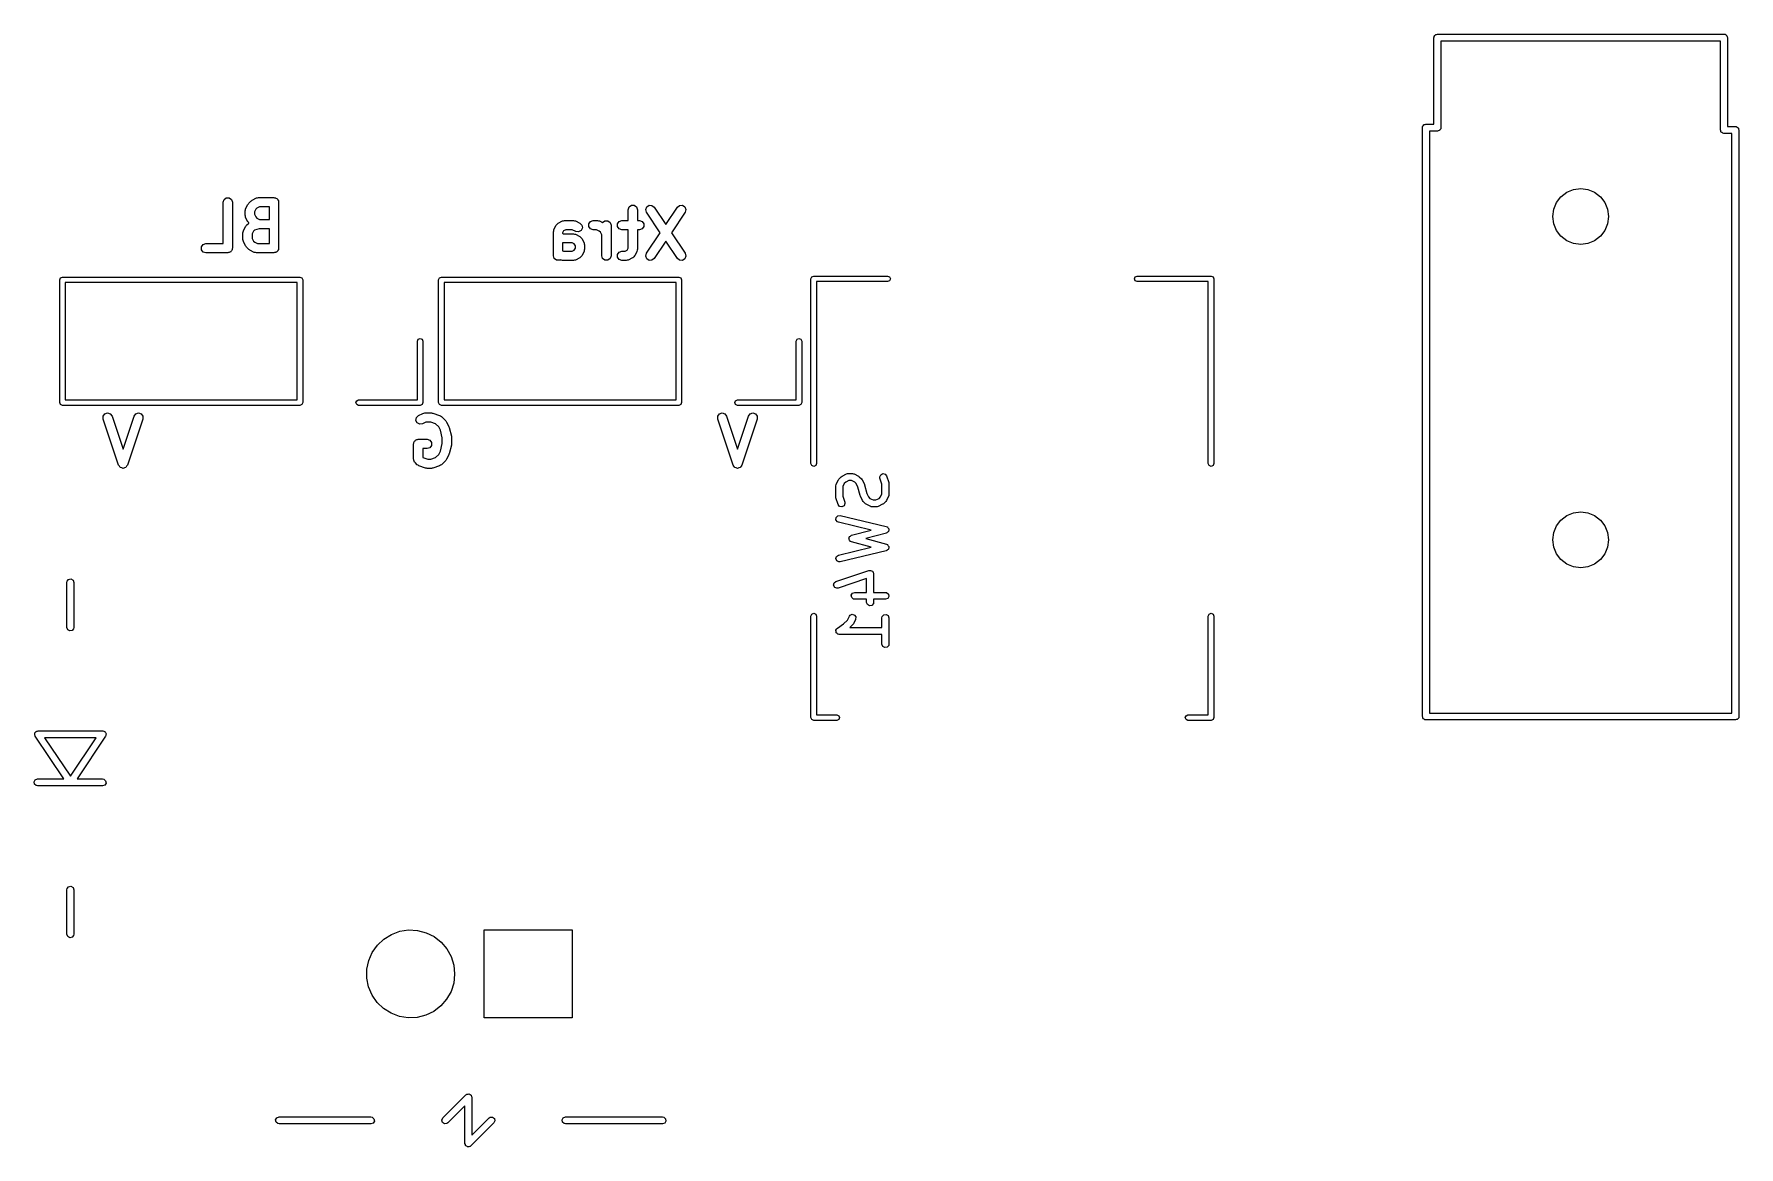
# Model space of a CAD drawing. Extents: x 0 to 132, y -20 to 105.
# Drawn here: x 94.57 to 131.47, y 78.76 to 102.85 of the extents above; entities that cross this region are included whole.
import ezdxf

# ---------------------------------------------------------------- set-up
doc = ezdxf.new("R2010")
doc.units = 0
doc.layers.add('BLACK', color=7, linetype='CONTINUOUS')

msp = doc.modelspace()

# ---------------------------------------------------------------- linework, layer by layer
at = {"layer": 'BLACK', "linetype": 'CONTINUOUS'}
for p, q in [((124.875, 102.775), (124.877, 102.785)), ((124.875, 100.9), (124.875, 102.775)), ((124.876, 102.788), (124.878, 102.791)), ((124.877, 102.785), (124.876, 102.788)), ((124.878, 102.791), (124.88, 102.801)), ((124.88, 102.801), (124.892, 102.816)), ((124.892, 102.816), (124.902, 102.832)), ((124.902, 102.832), (124.908, 102.835)), ((124.908, 102.835), (124.913, 102.84)), ((124.913, 102.84), (124.932, 102.843)), ((124.932, 102.843), (124.95, 102.85)), ((124.95, 102.85), (131.15, 102.85)), ((125.025, 102.7), (125.025, 100.825)), ((131.075, 102.7), (125.025, 102.7)), ((131.075, 100.775), (131.075, 102.7)), ((131.15, 102.85), (131.16, 102.848)), ((131.16, 102.848), (131.163, 102.849)), ((131.163, 102.849), (131.166, 102.847)), ((131.166, 102.847), (131.176, 102.845)), ((131.176, 102.845), (131.191, 102.833)), ((131.191, 102.833), (131.207, 102.823)), ((131.207, 102.823), (131.21, 102.817)), ((131.21, 102.817), (131.215, 102.812)), ((131.215, 102.812), (131.218, 102.793)), ((131.218, 102.793), (131.225, 102.775)), ((131.225, 102.775), (131.225, 100.85)), ((124.625, 100.825), (124.627, 100.835)), ((124.625, 88.075), (124.625, 100.825)), ((124.626, 100.838), (124.628, 100.841)), ((124.627, 100.835), (124.626, 100.838)), ((124.628, 100.841), (124.63, 100.851)), ((124.63, 100.851), (124.642, 100.866)), ((124.642, 100.866), (124.652, 100.882)), ((124.652, 100.882), (124.658, 100.885)), ((124.658, 100.885), (124.663, 100.89)), ((124.663, 100.89), (124.682, 100.893)), ((124.682, 100.893), (124.7, 100.9)), ((124.7, 100.9), (124.875, 100.9)), ((124.95, 100.75), (124.775, 100.75)), ((124.775, 100.75), (124.775, 88.15)), ((124.968, 100.757), (124.95, 100.75)), ((124.987, 100.76), (124.968, 100.757)), ((124.992, 100.765), (124.987, 100.76)), ((124.998, 100.768), (124.992, 100.765)), ((125.008, 100.784), (124.998, 100.768)), ((125.02, 100.799), (125.008, 100.784)), ((125.022, 100.809), (125.02, 100.799)), ((125.024, 100.812), (125.022, 100.809)), ((125.025, 100.825), (125.023, 100.815)), ((125.023, 100.815), (125.024, 100.812)), ((131.082, 100.757), (131.075, 100.775)), ((131.085, 100.737), (131.082, 100.757)), ((131.225, 100.85), (131.4, 100.85)), ((131.4, 100.85), (131.41, 100.848)), ((131.41, 100.848), (131.413, 100.849)), ((131.413, 100.849), (131.416, 100.847)), ((131.416, 100.847), (131.426, 100.845)), ((131.426, 100.845), (131.441, 100.833)), ((131.441, 100.833), (131.457, 100.823)), ((131.457, 100.823), (131.46, 100.817)), ((131.46, 100.817), (131.465, 100.812)), ((131.465, 100.812), (131.468, 100.793)), ((131.468, 100.793), (131.475, 100.775)), ((131.475, 100.775), (131.475, 88.075)), ((131.09, 100.733), (131.085, 100.737)), ((131.093, 100.727), (131.09, 100.733)), ((131.109, 100.717), (131.093, 100.727)), ((131.124, 100.705), (131.109, 100.717)), ((131.134, 100.703), (131.124, 100.705)), ((131.137, 100.701), (131.134, 100.703)), ((131.14, 100.702), (131.137, 100.701)), ((131.15, 100.7), (131.14, 100.702)), ((131.325, 100.7), (131.15, 100.7)), ((131.325, 88.15), (131.325, 100.7)), ((98.6667, 99.2126), (98.6858, 99.2714)), ((98.6858, 99.2714), (98.7358, 99.3077)), ((98.7358, 99.3077), (98.7976, 99.3077)), ((98.7976, 99.3077), (98.8476, 99.2714)), ((98.8476, 99.2714), (98.8667, 99.2126)), ((99.2934, 99.2544), (99.3886, 99.3021)), ((99.3886, 99.3021), (99.4114, 99.3055)), ((99.4114, 99.3055), (99.4333, 99.3126)), ((99.4333, 99.3126), (99.7667, 99.3126)), ((99.7667, 99.3126), (99.7817, 99.3077)), ((99.7817, 99.3077), (99.7976, 99.3077)), ((99.7976, 99.3077), (99.8104, 99.2984)), ((99.8104, 99.2984), (99.8254, 99.2935)), ((99.8254, 99.2935), (99.8348, 99.2807)), ((99.8348, 99.2807), (99.8476, 99.2714)), ((99.8476, 99.2714), (99.8525, 99.2563)), ((127.526, 99.2025), (127.622, 99.3278)), ((127.622, 99.3278), (127.747, 99.4239)), ((127.747, 99.4239), (127.893, 99.4844)), ((127.893, 99.4844), (128.05, 99.505)), ((128.05, 99.505), (128.207, 99.4844)), ((128.207, 99.4844), (128.352, 99.4239)), ((128.352, 99.4239), (128.478, 99.3278)), ((128.478, 99.3278), (128.574, 99.2025)), ((98.6667, 98.3126), (98.6667, 99.2126)), ((98.8667, 99.2126), (98.8667, 98.2126)), ((99.1429, 99.0221), (99.15, 99.0441)), ((99.1429, 98.9269), (99.1429, 99.0221)), ((99.15, 98.905), (99.1429, 98.9269)), ((99.15, 99.0441), (99.1534, 99.0669)), ((99.1534, 98.8822), (99.15, 98.905)), ((99.1534, 99.0669), (99.201, 99.1621)), ((99.201, 99.1621), (99.2124, 99.1736)), ((99.2124, 99.1736), (99.2198, 99.1881)), ((99.2198, 99.1881), (99.2674, 99.2357)), ((99.2674, 99.2357), (99.2818, 99.2431)), ((99.2818, 99.2431), (99.2934, 99.2544)), ((99.3727, 99.0581), (99.3429, 98.9985)), ((99.3429, 98.9985), (99.3429, 98.9505)), ((99.3429, 98.9505), (99.3727, 98.8909)), ((99.3973, 99.0828), (99.3727, 99.0581)), ((99.4569, 99.1126), (99.3973, 99.0828)), ((99.6667, 99.1126), (99.4569, 99.1126)), ((99.6667, 98.8364), (99.6667, 99.1126)), ((99.8525, 99.2563), (99.8618, 99.2435)), ((99.8618, 99.2435), (99.8618, 99.2277)), ((99.8618, 99.2277), (99.8667, 99.2126)), ((99.8667, 99.2126), (99.8667, 98.2126)), ((107.433, 99.0476), (107.452, 99.1064)), ((107.433, 98.8143), (107.433, 99.0476)), ((107.452, 99.1064), (107.502, 99.1427)), ((107.502, 99.1427), (107.564, 99.1427)), ((107.564, 99.1427), (107.614, 99.1064)), ((107.614, 99.1064), (107.633, 99.0476)), ((107.633, 99.0476), (107.633, 98.8143)), ((107.814, 99.0516), (107.836, 99.1096)), ((107.831, 98.9921), (107.814, 99.0516)), ((108.127, 98.5476), (107.831, 98.9921)), ((107.836, 99.1096), (107.887, 99.1439)), ((107.887, 99.1439), (107.949, 99.1414)), ((107.949, 99.1414), (107.997, 99.1031)), ((107.997, 99.1031), (108.248, 98.7279)), ((108.248, 98.7279), (108.498, 99.1031)), ((108.664, 98.9921), (108.368, 98.5476)), ((108.498, 99.1031), (108.546, 99.1414)), ((108.546, 99.1414), (108.608, 99.1439)), ((108.608, 99.1439), (108.659, 99.1096)), ((108.659, 99.1096), (108.681, 99.0517)), ((108.681, 99.0517), (108.664, 98.9921)), ((127.445, 98.9), (127.466, 99.0566)), ((127.466, 98.7434), (127.445, 98.9)), ((127.466, 99.0566), (127.526, 99.2025)), ((128.574, 99.2025), (128.634, 99.0566)), ((128.634, 99.0566), (128.655, 98.9)), ((128.655, 98.9), (128.634, 98.7434)), ((99.0952, 98.546), (99.1024, 98.5679)), ((99.0952, 98.4031), (99.0952, 98.546)), ((99.1024, 98.5679), (99.1058, 98.5907)), ((99.1058, 98.5907), (99.1534, 98.6859)), ((99.201, 98.7869), (99.1534, 98.8822)), ((99.1534, 98.6859), (99.1648, 98.6975)), ((99.1648, 98.6975), (99.1721, 98.7119)), ((99.1721, 98.7119), (99.2198, 98.7595)), ((99.2124, 98.7754), (99.201, 98.7869)), ((99.2198, 98.761), (99.2124, 98.7754)), ((99.2207, 98.76), (99.2198, 98.761)), ((99.2198, 98.7595), (99.2207, 98.76)), ((99.325, 98.582), (99.2952, 98.5223)), ((99.3445, 98.6014), (99.325, 98.582)), ((99.4496, 98.6364), (99.3445, 98.6014)), ((99.3727, 98.8909), (99.3973, 98.8662)), ((99.3973, 98.8662), (99.4569, 98.8364)), ((99.6667, 98.6364), (99.4496, 98.6364)), ((99.4569, 98.8364), (99.6667, 98.8364)), ((99.6667, 98.3126), (99.6667, 98.6364)), ((105.814, 98.5714), (105.821, 98.5934)), ((105.814, 98.0476), (105.814, 98.5714)), ((105.821, 98.5934), (105.825, 98.6161)), ((105.825, 98.6161), (105.872, 98.7114)), ((105.872, 98.7114), (105.873, 98.712)), ((105.873, 98.7127), (105.895, 98.7339)), ((105.873, 98.712), (105.873, 98.7127)), ((105.895, 98.7339), (105.916, 98.7554)), ((105.916, 98.7554), (105.917, 98.7556)), ((105.917, 98.7561), (106.012, 98.8037)), ((105.917, 98.7556), (105.917, 98.7561)), ((106.012, 98.8037), (106.035, 98.8072)), ((106.036, 98.5921), (106.014, 98.5478)), ((106.014, 98.5478), (106.014, 98.538)), ((106.014, 98.538), (106.033, 98.5286)), ((106.033, 98.5286), (106.248, 98.5286)), ((106.035, 98.8072), (106.057, 98.8143)), ((106.081, 98.6143), (106.036, 98.5921)), ((106.057, 98.8143), (106.248, 98.8143)), ((106.224, 98.6143), (106.081, 98.6143)), ((106.298, 98.5772), (106.224, 98.6143)), ((106.248, 98.8143), (106.27, 98.8072)), ((106.248, 98.5286), (106.27, 98.5214)), ((106.27, 98.8072), (106.292, 98.8037)), ((106.292, 98.8037), (106.388, 98.7561)), ((106.359, 98.568), (106.298, 98.5772)), ((106.414, 98.5965), (106.359, 98.568)), ((106.388, 98.7561), (106.432, 98.7127)), ((106.442, 98.6518), (106.414, 98.5965)), ((106.432, 98.7127), (106.442, 98.6518)), ((106.581, 98.7452), (106.617, 98.7952)), ((106.581, 98.6834), (106.581, 98.7452)), ((106.617, 98.6334), (106.581, 98.6834)), ((106.617, 98.7952), (106.676, 98.8143)), ((106.676, 98.6143), (106.617, 98.6334)), ((106.676, 98.8143), (106.771, 98.8143)), ((106.748, 98.6143), (106.676, 98.6143)), ((106.807, 98.5845), (106.748, 98.6143)), ((106.771, 98.8143), (106.793, 98.8072)), ((106.793, 98.8072), (106.816, 98.8037)), ((106.832, 98.5598), (106.807, 98.5845)), ((106.816, 98.8037), (106.881, 98.7715)), ((106.862, 98.5002), (106.832, 98.5598)), ((106.881, 98.7731), (106.931, 98.8094)), ((106.881, 98.7715), (106.881, 98.7731)), ((106.931, 98.8094), (106.993, 98.8094)), ((106.993, 98.8094), (107.043, 98.7731)), ((107.043, 98.7731), (107.062, 98.7143)), ((107.062, 98.7143), (107.062, 98.0476)), ((107.2, 98.7452), (107.236, 98.7952)), ((107.2, 98.6834), (107.2, 98.7452)), ((107.236, 98.6334), (107.2, 98.6834)), ((107.236, 98.7952), (107.295, 98.8143)), ((107.295, 98.6143), (107.236, 98.6334)), ((107.295, 98.8143), (107.433, 98.8143)), ((107.433, 98.6143), (107.295, 98.6143)), ((107.433, 98.2141), (107.433, 98.6143)), ((107.633, 98.8143), (107.676, 98.8143)), ((107.676, 98.6143), (107.633, 98.6143)), ((107.633, 98.6143), (107.633, 98.1905)), ((107.676, 98.8143), (107.735, 98.7952)), ((107.735, 98.6334), (107.676, 98.6143)), ((107.735, 98.7952), (107.771, 98.7452)), ((107.771, 98.6834), (107.735, 98.6334)), ((107.771, 98.7452), (107.771, 98.6834)), ((107.831, 98.1031), (108.127, 98.5476)), ((108.368, 98.5476), (108.664, 98.1031)), ((127.526, 98.5975), (127.466, 98.7434)), ((127.622, 98.4722), (127.526, 98.5975)), ((128.574, 98.5975), (128.478, 98.4722)), ((128.634, 98.7434), (128.574, 98.5975)), ((98.1954, 98.2435), (98.2317, 98.2935)), ((98.1954, 98.1817), (98.1954, 98.2435)), ((98.2317, 98.1317), (98.1954, 98.1817)), ((98.2317, 98.2935), (98.2905, 98.3126)), ((98.2905, 98.3126), (98.6667, 98.3126)), ((98.8525, 98.1689), (98.8476, 98.1538)), ((98.8618, 98.1817), (98.8525, 98.1689)), ((98.8667, 98.2126), (98.8618, 98.1976)), ((98.8618, 98.1976), (98.8618, 98.1817)), ((99.1024, 98.3812), (99.0952, 98.4031)), ((99.1058, 98.3584), (99.1024, 98.3812)), ((99.1534, 98.2631), (99.1058, 98.3584)), ((99.1648, 98.2516), (99.1534, 98.2631)), ((99.1721, 98.2371), (99.1648, 98.2516)), ((99.2198, 98.1895), (99.1721, 98.2371)), ((99.2342, 98.1822), (99.2198, 98.1895)), ((99.2458, 98.1708), (99.2342, 98.1822)), ((99.341, 98.1232), (99.2458, 98.1708)), ((99.2952, 98.5223), (99.2952, 98.4267)), ((99.2952, 98.4267), (99.325, 98.3671)), ((99.325, 98.3671), (99.3497, 98.3424)), ((99.3497, 98.3424), (99.4093, 98.3126)), ((99.4093, 98.3126), (99.6667, 98.3126)), ((99.8525, 98.1689), (99.8476, 98.1538)), ((99.8618, 98.1817), (99.8525, 98.1689)), ((99.8667, 98.2126), (99.8618, 98.1976)), ((99.8618, 98.1976), (99.8618, 98.1817)), ((106.014, 98.3286), (106.014, 98.157)), ((106.224, 98.3286), (106.014, 98.3286)), ((106.014, 98.157), (106.033, 98.1476)), ((106.268, 98.3064), (106.224, 98.3286)), ((106.224, 98.1476), (106.268, 98.1698)), ((106.29, 98.2621), (106.268, 98.3064)), ((106.268, 98.1698), (106.29, 98.2141)), ((106.27, 98.5214), (106.292, 98.518)), ((106.29, 98.2141), (106.29, 98.2621)), ((106.292, 98.518), (106.388, 98.4704)), ((106.388, 98.4704), (106.388, 98.4698)), ((106.388, 98.4698), (106.389, 98.4697)), ((106.389, 98.4697), (106.41, 98.4482)), ((106.41, 98.4482), (106.432, 98.427)), ((106.432, 98.427), (106.432, 98.4262)), ((106.432, 98.4262), (106.432, 98.4257)), ((106.432, 98.4257), (106.48, 98.3304)), ((106.48, 98.3304), (106.483, 98.3076)), ((106.483, 98.1685), (106.48, 98.1458)), ((106.483, 98.3076), (106.49, 98.2857)), ((106.49, 98.1905), (106.483, 98.1685)), ((106.49, 98.2857), (106.49, 98.1905)), ((106.862, 98.0476), (106.862, 98.5002)), ((107.367, 98.1476), (107.411, 98.1698)), ((107.411, 98.1698), (107.433, 98.2141)), ((107.626, 98.1685), (107.623, 98.1458)), ((107.633, 98.1905), (107.626, 98.1685)), ((108.248, 98.3673), (107.997, 97.9921)), ((108.498, 97.9921), (108.248, 98.3673)), ((127.747, 98.3761), (127.622, 98.4722)), ((127.893, 98.3156), (127.747, 98.3761)), ((128.05, 98.295), (127.893, 98.3156)), ((128.207, 98.3156), (128.05, 98.295)), ((128.352, 98.3761), (128.207, 98.3156)), ((128.478, 98.4722), (128.352, 98.3761)), ((98.2905, 98.1126), (98.2317, 98.1317)), ((98.7667, 98.1126), (98.2905, 98.1126)), ((98.7817, 98.1175), (98.7667, 98.1126)), ((98.7976, 98.1175), (98.7817, 98.1175)), ((98.8104, 98.1268), (98.7976, 98.1175)), ((98.8254, 98.1317), (98.8104, 98.1268)), ((98.8348, 98.1445), (98.8254, 98.1317)), ((98.8476, 98.1538), (98.8348, 98.1445)), ((99.3638, 98.1197), (99.341, 98.1232)), ((99.3857, 98.1126), (99.3638, 98.1197)), ((99.7667, 98.1126), (99.3857, 98.1126)), ((99.7817, 98.1175), (99.7667, 98.1126)), ((99.7976, 98.1175), (99.7817, 98.1175)), ((99.8104, 98.1268), (99.7976, 98.1175)), ((99.8254, 98.1317), (99.8104, 98.1268)), ((99.8348, 98.1445), (99.8254, 98.1317)), ((99.8476, 98.1538), (99.8348, 98.1445)), ((105.833, 97.9888), (105.814, 98.0476)), ((105.883, 97.9525), (105.833, 97.9888)), ((105.945, 97.9525), (105.883, 97.9525)), ((105.958, 97.9617), (105.945, 97.9525)), ((105.965, 97.9582), (105.958, 97.9617)), ((105.988, 97.9547), (105.965, 97.9582)), ((106.01, 97.9476), (105.988, 97.9547)), ((106.248, 97.9476), (106.01, 97.9476)), ((106.033, 98.1476), (106.224, 98.1476)), ((106.27, 97.9547), (106.248, 97.9476)), ((106.292, 97.9582), (106.27, 97.9547)), ((106.388, 98.0058), (106.292, 97.9582)), ((106.389, 98.0065), (106.388, 98.0064)), ((106.388, 98.0064), (106.388, 98.0058)), ((106.41, 98.028), (106.389, 98.0065)), ((106.432, 98.0492), (106.41, 98.028)), ((106.48, 98.1458), (106.432, 98.0505)), ((106.432, 98.0505), (106.432, 98.05)), ((106.432, 98.05), (106.432, 98.0492)), ((106.881, 97.9888), (106.862, 98.0476)), ((106.931, 97.9525), (106.881, 97.9888)), ((106.993, 97.9525), (106.931, 97.9525)), ((107.043, 97.9888), (106.993, 97.9525)), ((107.062, 98.0476), (107.043, 97.9888)), ((107.2, 98.0785), (107.236, 98.1285)), ((107.2, 98.0167), (107.2, 98.0785)), ((107.236, 97.9667), (107.2, 98.0167)), ((107.236, 98.1285), (107.295, 98.1476)), ((107.295, 97.9476), (107.236, 97.9667)), ((107.295, 98.1476), (107.367, 98.1476)), ((107.39, 97.9476), (107.295, 97.9476)), ((107.412, 97.9547), (107.39, 97.9476)), ((107.435, 97.9582), (107.412, 97.9547)), ((107.53, 98.0058), (107.435, 97.9582)), ((107.531, 98.0064), (107.53, 98.0058)), ((107.532, 98.0065), (107.531, 98.0064)), ((107.553, 98.028), (107.532, 98.0065)), ((107.574, 98.0492), (107.553, 98.028)), ((107.575, 98.05), (107.574, 98.0492)), ((107.623, 98.1458), (107.575, 98.0505)), ((107.575, 98.0505), (107.575, 98.05)), ((107.814, 98.0436), (107.831, 98.1031)), ((107.836, 97.9856), (107.814, 98.0436)), ((107.887, 97.9513), (107.836, 97.9856)), ((107.949, 97.9538), (107.887, 97.9513)), ((107.997, 97.9921), (107.949, 97.9538)), ((108.546, 97.9538), (108.498, 97.9921)), ((108.608, 97.9513), (108.546, 97.9538)), ((108.659, 97.9856), (108.608, 97.9513)), ((108.681, 98.0436), (108.659, 97.9856)), ((108.664, 98.1031), (108.681, 98.0436)), ((95.13, 97.53), (95.1476, 97.5724)), ((95.13, 94.87), (95.13, 97.53)), ((95.13, 97.53), (95.13, 97.53)), ((95.1476, 97.5724), (95.19, 97.59)), ((95.19, 97.59), (100.33, 97.59)), ((95.25, 97.47), (95.25, 94.93)), ((100.27, 97.47), (95.25, 97.47)), ((100.27, 94.93), (100.27, 97.47)), ((100.33, 97.59), (100.372, 97.5724)), ((100.372, 97.5724), (100.39, 97.53)), ((100.39, 97.53), (100.39, 94.87)), ((103.33, 97.53), (103.348, 97.5724)), ((103.33, 94.87), (103.33, 97.53)), ((103.33, 97.53), (103.33, 97.53)), ((103.348, 97.5724), (103.39, 97.59)), ((103.39, 97.59), (108.53, 97.59)), ((103.45, 97.47), (103.45, 94.93)), ((108.47, 97.47), (103.45, 97.47)), ((108.47, 94.93), (108.47, 97.47)), ((108.53, 97.59), (108.572, 97.5724)), ((108.572, 97.5724), (108.59, 97.53)), ((108.59, 97.53), (108.59, 94.87)), ((111.39, 97.55), (111.408, 97.5924)), ((111.39, 93.55), (111.39, 97.55)), ((111.408, 97.5924), (111.45, 97.61)), ((111.45, 97.61), (113.05, 97.61)), ((113.05, 97.49), (111.51, 97.49)), ((111.51, 97.49), (111.51, 93.55)), ((113.05, 97.61), (113.092, 97.5924)), ((113.092, 97.5076), (113.05, 97.49)), ((113.092, 97.5924), (113.11, 97.55)), ((113.11, 97.55), (113.092, 97.5076)), ((118.39, 97.55), (118.408, 97.5924)), ((118.408, 97.5076), (118.39, 97.55)), ((118.408, 97.5924), (118.45, 97.61)), ((118.45, 97.49), (118.408, 97.5076)), ((118.45, 97.61), (120.05, 97.61)), ((119.99, 97.49), (118.45, 97.49)), ((119.99, 93.55), (119.99, 97.49)), ((120.05, 97.61), (120.092, 97.5924)), ((120.092, 97.5924), (120.11, 97.55)), ((120.11, 97.55), (120.11, 93.55)), ((102.87, 96.2), (102.888, 96.2424)), ((102.87, 94.93), (102.87, 96.2)), ((102.888, 96.2424), (102.93, 96.26)), ((102.93, 96.26), (102.972, 96.2424)), ((102.972, 96.2424), (102.99, 96.2)), ((102.99, 96.2), (102.99, 94.87)), ((111.07, 96.2), (111.088, 96.2424)), ((111.07, 94.93), (111.07, 96.2)), ((111.088, 96.2424), (111.13, 96.26)), ((111.13, 96.26), (111.172, 96.2424)), ((111.172, 96.2424), (111.19, 96.2)), ((111.19, 96.2), (111.19, 94.87)), ((95.1476, 94.8276), (95.13, 94.87)), ((95.25, 94.93), (100.27, 94.93)), ((100.39, 94.87), (100.372, 94.8276)), ((101.54, 94.87), (101.558, 94.9124)), ((101.558, 94.8276), (101.54, 94.87)), ((101.558, 94.9124), (101.6, 94.93)), ((101.6, 94.93), (102.87, 94.93)), ((102.99, 94.87), (102.972, 94.8276)), ((103.348, 94.8276), (103.33, 94.87)), ((103.45, 94.93), (108.47, 94.93)), ((108.59, 94.87), (108.572, 94.8276)), ((109.74, 94.87), (109.758, 94.9124)), ((109.758, 94.8276), (109.74, 94.87)), ((109.758, 94.9124), (109.8, 94.93)), ((109.8, 94.93), (111.07, 94.93)), ((111.19, 94.87), (111.172, 94.8276)), ((95.19, 94.81), (95.1476, 94.8276)), ((100.33, 94.81), (95.19, 94.81)), ((96.0713, 94.5778), (96.1073, 94.6281)), ((96.0718, 94.516), (96.0713, 94.5778)), ((96.4051, 93.516), (96.0718, 94.516)), ((96.1073, 94.6281), (96.1659, 94.6476)), ((96.1659, 94.6476), (96.2248, 94.629)), ((96.2248, 94.629), (96.2615, 94.5792)), ((96.2615, 94.5792), (96.5, 93.8638)), ((96.5, 93.8638), (96.7385, 94.5792)), ((96.9282, 94.516), (96.5949, 93.516)), ((96.7385, 94.5792), (96.7752, 94.629)), ((96.7752, 94.629), (96.8341, 94.6476)), ((96.8341, 94.6476), (96.8927, 94.6281)), ((96.8927, 94.6281), (96.9287, 94.5778)), ((96.9287, 94.5778), (96.9282, 94.516)), ((100.372, 94.8276), (100.33, 94.81)), ((101.6, 94.81), (101.558, 94.8276)), ((102.93, 94.81), (101.6, 94.81)), ((102.839, 94.4851), (102.849, 94.5461)), ((102.867, 94.4298), (102.839, 94.4851)), ((102.849, 94.5461), (102.893, 94.5894)), ((102.893, 94.5894), (102.989, 94.6371)), ((102.972, 94.8276), (102.93, 94.81)), ((102.989, 94.6371), (103.011, 94.6405)), ((103.011, 94.6405), (103.033, 94.6476)), ((103.033, 94.6476), (103.176, 94.6476)), ((103.176, 94.6476), (103.192, 94.6426)), ((103.192, 94.6426), (103.208, 94.6425)), ((103.208, 94.6425), (103.351, 94.5949)), ((103.39, 94.81), (103.348, 94.8276)), ((103.351, 94.5949), (103.369, 94.5812)), ((103.369, 94.5812), (103.39, 94.5707)), ((108.53, 94.81), (103.39, 94.81)), ((103.39, 94.5707), (103.485, 94.4755)), ((103.485, 94.4755), (103.492, 94.461)), ((108.572, 94.8276), (108.53, 94.81)), ((109.371, 94.5778), (109.407, 94.6281)), ((109.372, 94.516), (109.371, 94.5778)), ((109.705, 93.516), (109.372, 94.516)), ((109.407, 94.6281), (109.466, 94.6476)), ((109.466, 94.6476), (109.525, 94.629)), ((109.525, 94.629), (109.562, 94.5792)), ((109.562, 94.5792), (109.8, 93.8638)), ((109.8, 94.81), (109.758, 94.8276)), ((111.13, 94.81), (109.8, 94.81)), ((109.8, 93.8638), (110.038, 94.5792)), ((110.228, 94.516), (109.895, 93.516)), ((110.038, 94.5792), (110.075, 94.629)), ((110.075, 94.629), (110.134, 94.6476)), ((110.134, 94.6476), (110.193, 94.6281)), ((110.193, 94.6281), (110.229, 94.5778)), ((110.229, 94.5778), (110.228, 94.516)), ((111.172, 94.8276), (111.13, 94.81)), ((102.922, 94.4014), (102.867, 94.4298)), ((102.983, 94.4106), (102.922, 94.4014)), ((103.057, 94.4476), (102.983, 94.4106)), ((103.16, 94.4476), (103.057, 94.4476)), ((103.265, 94.4126), (103.16, 94.4476)), ((103.332, 94.3455), (103.265, 94.4126)), ((103.368, 94.2746), (103.332, 94.3455)), ((103.41, 94.1067), (103.368, 94.2746)), ((103.41, 93.9885), (103.41, 94.1067)), ((103.492, 94.461), (103.504, 94.4495)), ((103.504, 94.4495), (103.551, 94.3542)), ((103.551, 94.3542), (103.553, 94.3432)), ((103.553, 94.3432), (103.559, 94.3338)), ((103.559, 94.3338), (103.607, 94.1433)), ((103.607, 94.1433), (103.606, 94.1309)), ((103.606, 94.1309), (103.61, 94.119)), ((103.61, 94.119), (103.61, 93.9762)), ((102.79, 93.9762), (102.795, 93.9912)), ((102.79, 93.6429), (102.79, 93.9762)), ((102.795, 94.0071), (102.805, 94.0199)), ((102.795, 93.9912), (102.795, 94.0071)), ((102.805, 94.0199), (102.81, 94.035)), ((102.81, 94.035), (102.822, 94.0443)), ((102.822, 94.0443), (102.832, 94.0571)), ((102.832, 94.0571), (102.847, 94.062)), ((102.847, 94.062), (102.86, 94.0713)), ((102.86, 94.0713), (102.875, 94.0713)), ((102.875, 94.0713), (102.89, 94.0762)), ((102.89, 94.0762), (103.081, 94.0762)), ((103.081, 93.8762), (102.99, 93.8762)), ((102.99, 93.8762), (102.99, 93.6843)), ((103.081, 94.0762), (103.14, 94.0571)), ((103.14, 93.8953), (103.081, 93.8762)), ((103.14, 94.0571), (103.176, 94.0071)), ((103.176, 93.9453), (103.14, 93.8953)), ((103.176, 94.0071), (103.176, 93.9453)), ((103.265, 93.6826), (103.332, 93.7497)), ((103.332, 93.7497), (103.368, 93.8206)), ((103.368, 93.8206), (103.41, 93.9885)), ((103.551, 93.741), (103.504, 93.6458)), ((103.553, 93.752), (103.551, 93.741)), ((103.559, 93.7615), (103.553, 93.752)), ((103.607, 93.9519), (103.559, 93.7615)), ((103.61, 93.9762), (103.606, 93.9644)), ((103.606, 93.9644), (103.607, 93.9519)), ((96.4231, 93.4917), (96.4051, 93.516)), ((96.4406, 93.4672), (96.4231, 93.4917)), ((96.4414, 93.4669), (96.4406, 93.4672)), ((96.4418, 93.4663), (96.4414, 93.4669)), ((96.4706, 93.4572), (96.4418, 93.4663)), ((96.4992, 93.4476), (96.4706, 93.4572)), ((96.5, 93.4479), (96.4992, 93.4476)), ((96.5008, 93.4476), (96.5, 93.4479)), ((96.5294, 93.4572), (96.5008, 93.4476)), ((96.5582, 93.4663), (96.5294, 93.4572)), ((96.5586, 93.4669), (96.5582, 93.4663)), ((96.5594, 93.4672), (96.5586, 93.4669)), ((96.577, 93.4918), (96.5594, 93.4672)), ((96.5949, 93.516), (96.577, 93.4918)), ((102.793, 93.6352), (102.79, 93.6429)), ((102.792, 93.6272), (102.793, 93.6352)), ((102.802, 93.6064), (102.792, 93.6272)), ((102.81, 93.5841), (102.802, 93.6064)), ((102.816, 93.5793), (102.81, 93.5841)), ((102.82, 93.5721), (102.816, 93.5793)), ((102.867, 93.5245), (102.82, 93.5721)), ((102.888, 93.5141), (102.867, 93.5245)), ((102.906, 93.5004), (102.888, 93.5141)), ((103.049, 93.4528), (102.906, 93.5004)), ((102.99, 93.6843), (102.992, 93.6826)), ((102.992, 93.6826), (103.097, 93.6476)), ((103.066, 93.4526), (103.049, 93.4528)), ((103.081, 93.4476), (103.066, 93.4526)), ((103.176, 93.4476), (103.081, 93.4476)), ((103.097, 93.6476), (103.16, 93.6476)), ((103.16, 93.6476), (103.265, 93.6826)), ((103.192, 93.4526), (103.176, 93.4476)), ((103.208, 93.4528), (103.192, 93.4526)), ((103.351, 93.5004), (103.208, 93.4528)), ((103.369, 93.5141), (103.351, 93.5004)), ((103.39, 93.5245), (103.369, 93.5141)), ((103.485, 93.6198), (103.39, 93.5245)), ((103.492, 93.6342), (103.485, 93.6198)), ((103.504, 93.6458), (103.492, 93.6342)), ((109.723, 93.4917), (109.705, 93.516)), ((109.741, 93.4672), (109.723, 93.4917)), ((109.741, 93.4669), (109.741, 93.4672)), ((109.742, 93.4663), (109.741, 93.4669)), ((109.771, 93.4572), (109.742, 93.4663)), ((109.799, 93.4476), (109.771, 93.4572)), ((109.8, 93.4479), (109.799, 93.4476)), ((109.801, 93.4476), (109.8, 93.4479)), ((109.829, 93.4572), (109.801, 93.4476)), ((109.858, 93.4663), (109.829, 93.4572)), ((109.859, 93.4669), (109.858, 93.4663)), ((109.877, 93.4918), (109.859, 93.4672)), ((109.859, 93.4672), (109.859, 93.4669)), ((109.895, 93.516), (109.877, 93.4918)), ((111.408, 93.5076), (111.39, 93.55)), ((111.45, 93.49), (111.408, 93.5076)), ((111.492, 93.5076), (111.45, 93.49)), ((111.51, 93.55), (111.492, 93.5076)), ((120.008, 93.5076), (119.99, 93.55)), ((120.05, 93.49), (120.008, 93.5076)), ((120.092, 93.5076), (120.05, 93.49)), ((120.11, 93.55), (120.092, 93.5076)), ((111.927, 93.069), (111.932, 93.0947)), ((111.927, 92.831), (111.927, 93.069)), ((111.932, 93.0947), (111.935, 93.0981)), ((111.935, 93.1026), (111.983, 93.1978)), ((111.935, 93.0981), (111.935, 93.1026)), ((111.983, 93.1978), (111.996, 93.2158)), ((111.996, 93.2158), (111.997, 93.2173)), ((111.997, 93.2173), (112.045, 93.2649)), ((112.045, 93.2649), (112.063, 93.2778)), ((112.063, 93.2778), (112.064, 93.279)), ((112.064, 93.279), (112.159, 93.3266)), ((112.112, 93.1199), (112.077, 93.0513)), ((112.077, 93.0513), (112.077, 92.8431)), ((112.142, 93.1503), (112.112, 93.1199)), ((112.211, 93.1845), (112.142, 93.1503)), ((112.159, 93.3266), (112.184, 93.334)), ((112.184, 93.334), (112.189, 93.333)), ((112.189, 93.333), (112.193, 93.3345)), ((112.193, 93.3345), (112.288, 93.3345)), ((112.27, 93.1845), (112.211, 93.1845)), ((112.339, 93.1503), (112.27, 93.1845)), ((112.288, 93.3345), (112.314, 93.33)), ((112.314, 93.33), (112.317, 93.3271)), ((112.317, 93.3271), (112.322, 93.3266)), ((112.322, 93.3266), (112.417, 93.279)), ((112.369, 93.1199), (112.339, 93.1503)), ((112.408, 93.0429), (112.369, 93.1199)), ((112.453, 92.8604), (112.408, 93.0429)), ((112.417, 93.279), (112.435, 93.2656)), ((112.435, 93.2656), (112.436, 93.2649)), ((112.436, 93.2649), (112.484, 93.2173)), ((112.484, 93.2173), (112.497, 93.199)), ((112.497, 93.199), (112.498, 93.1978)), ((112.498, 93.1978), (112.546, 93.1026)), ((112.546, 93.1026), (112.549, 93.0902)), ((112.549, 93.0902), (112.551, 93.0872)), ((112.551, 93.0872), (112.597, 92.9048)), ((112.88, 93.2616), (112.899, 93.3093)), ((112.884, 93.2358), (112.88, 93.2616)), ((112.927, 93.1045), (112.884, 93.2358)), ((112.899, 93.3093), (112.944, 93.3337)), ((112.927, 92.8963), (112.927, 93.1045)), ((112.944, 93.3337), (112.994, 93.3234)), ((112.994, 93.3234), (113.026, 93.2832)), ((113.026, 93.2832), (113.074, 93.1404)), ((113.074, 93.1404), (113.077, 93.1182)), ((113.077, 93.1182), (113.077, 93.1167)), ((113.077, 93.1167), (113.077, 92.8786)), ((111.928, 92.8294), (111.927, 92.831)), ((111.931, 92.8072), (111.928, 92.8294)), ((111.979, 92.6644), (111.931, 92.8072)), ((112.011, 92.6242), (111.979, 92.6644)), ((112.061, 92.6139), (112.011, 92.6242)), ((112.106, 92.6383), (112.061, 92.6139)), ((112.077, 92.8431), (112.121, 92.7118)), ((112.125, 92.686), (112.106, 92.6383)), ((112.121, 92.7118), (112.125, 92.686)), ((112.455, 92.8574), (112.453, 92.8604)), ((112.459, 92.845), (112.455, 92.8574)), ((112.507, 92.7498), (112.459, 92.845)), ((112.508, 92.7487), (112.507, 92.7498)), ((112.521, 92.7303), (112.508, 92.7487)), ((112.568, 92.6827), (112.521, 92.7303)), ((112.57, 92.682), (112.568, 92.6827)), ((112.588, 92.6686), (112.57, 92.682)), ((112.683, 92.621), (112.588, 92.6686)), ((112.597, 92.9048), (112.635, 92.8278)), ((112.635, 92.8278), (112.666, 92.7974)), ((112.666, 92.7974), (112.734, 92.7631)), ((112.688, 92.6205), (112.683, 92.621)), ((112.691, 92.6176), (112.688, 92.6205)), ((112.734, 92.7631), (112.794, 92.7631)), ((112.794, 92.7631), (112.863, 92.7974)), ((112.845, 92.621), (112.82, 92.6136)), ((112.941, 92.6686), (112.845, 92.621)), ((112.863, 92.7974), (112.893, 92.8278)), ((112.893, 92.8278), (112.927, 92.8963)), ((112.942, 92.6698), (112.941, 92.6686)), ((112.96, 92.6827), (112.942, 92.6698)), ((113.008, 92.7303), (112.96, 92.6827)), ((113.022, 92.7498), (113.008, 92.7318)), ((113.008, 92.7318), (113.008, 92.7303)), ((113.069, 92.845), (113.022, 92.7498)), ((113.07, 92.8495), (113.069, 92.845)), ((113.073, 92.8529), (113.07, 92.8495)), ((113.077, 92.8786), (113.073, 92.8529)), ((111.931, 92.3333), (111.934, 92.3845)), ((111.961, 92.2921), (111.931, 92.3333)), ((111.934, 92.3845), (111.969, 92.4218)), ((111.985, 92.2818), (111.961, 92.2921)), ((111.969, 92.4218), (112.02, 92.4277)), ((112.696, 92.1125), (111.985, 92.2818)), ((112.02, 92.4277), (113.02, 92.1896)), ((112.717, 92.6131), (112.691, 92.6176)), ((112.812, 92.6131), (112.717, 92.6131)), ((112.816, 92.6146), (112.812, 92.6131)), ((112.82, 92.6136), (112.816, 92.6146)), ((127.526, 92.2025), (127.622, 92.3278)), ((127.622, 92.3278), (127.747, 92.4239)), ((127.747, 92.4239), (127.893, 92.4844)), ((127.893, 92.4844), (128.05, 92.505)), ((128.05, 92.505), (128.207, 92.4844)), ((128.207, 92.4844), (128.352, 92.4239)), ((128.352, 92.4239), (128.478, 92.3278)), ((128.478, 92.3278), (128.574, 92.2025)), ((112.213, 91.9197), (112.218, 91.9385)), ((112.216, 91.9135), (112.213, 91.9197)), ((112.216, 91.9067), (112.216, 91.9135)), ((112.227, 91.8908), (112.216, 91.9067)), ((112.218, 91.9385), (112.22, 91.9578)), ((112.22, 91.9578), (112.225, 91.9627)), ((112.225, 91.9627), (112.227, 91.9693)), ((112.227, 91.9693), (112.243, 91.9804)), ((112.235, 91.8732), (112.227, 91.8908)), ((112.243, 91.9804), (112.256, 91.9941)), ((112.256, 91.9941), (112.263, 91.9947)), ((112.263, 91.9947), (112.269, 91.9987)), ((112.269, 91.9987), (112.696, 92.1125)), ((113.022, 92.0442), (112.579, 91.9262)), ((112.579, 91.9262), (113.022, 91.8082)), ((113.02, 92.1896), (113.044, 92.1793)), ((113.028, 92.0487), (113.022, 92.0442)), ((113.036, 92.0496), (113.028, 92.0487)), ((113.049, 92.063), (113.036, 92.0496)), ((113.044, 92.1793), (113.048, 92.173)), ((113.048, 92.173), (113.055, 92.1696)), ((113.064, 92.0736), (113.049, 92.063)), ((113.055, 92.1696), (113.063, 92.1529)), ((113.063, 92.1529), (113.074, 92.1381)), ((113.066, 92.0812), (113.064, 92.0736)), ((113.071, 92.0869), (113.066, 92.0812)), ((113.072, 92.1053), (113.071, 92.0869)), ((113.077, 92.1231), (113.072, 92.1053)), ((113.074, 92.1381), (113.074, 92.1302)), ((113.074, 92.1302), (113.077, 92.1231)), ((127.445, 91.9), (127.466, 92.0566)), ((127.466, 91.7434), (127.445, 91.9)), ((127.466, 92.0566), (127.526, 92.2025)), ((128.574, 92.2025), (128.634, 92.0566)), ((128.634, 92.0566), (128.655, 91.9)), ((128.655, 91.9), (128.634, 91.7434)), ((111.928, 91.4932), (111.942, 91.5423)), ((111.942, 91.5423), (111.985, 91.5706)), ((111.985, 91.5706), (112.696, 91.7398)), ((113.02, 91.6628), (112.02, 91.4247)), ((112.241, 91.8703), (112.235, 91.8732)), ((112.245, 91.8647), (112.241, 91.8703)), ((112.269, 91.8537), (112.245, 91.8647)), ((112.696, 91.7398), (112.269, 91.8537)), ((113.026, 91.6671), (113.02, 91.6628)), ((113.022, 91.8082), (113.045, 91.7972)), ((113.034, 91.6678), (113.026, 91.6671)), ((113.047, 91.6808), (113.034, 91.6678)), ((113.045, 91.7972), (113.05, 91.7908)), ((113.063, 91.691), (113.047, 91.6808)), ((113.05, 91.7908), (113.057, 91.7872)), ((113.057, 91.7872), (113.064, 91.7703)), ((113.065, 91.6985), (113.063, 91.691)), ((113.064, 91.7703), (113.075, 91.7552)), ((113.07, 91.7041), (113.065, 91.6985)), ((113.072, 91.7225), (113.07, 91.7041)), ((113.077, 91.7402), (113.072, 91.7225)), ((113.075, 91.7552), (113.074, 91.7474)), ((113.074, 91.7474), (113.077, 91.7402)), ((127.526, 91.5975), (127.466, 91.7434)), ((127.622, 91.4722), (127.526, 91.5975)), ((128.574, 91.5975), (128.478, 91.4722)), ((128.634, 91.7434), (128.574, 91.5975)), ((111.948, 91.4461), (111.928, 91.4932)), ((111.931, 90.9973), (112.645, 91.2354)), ((111.994, 91.4231), (111.948, 91.4461)), ((112.02, 91.4247), (111.994, 91.4231)), ((112.645, 91.2354), (112.671, 91.2393)), ((112.671, 91.2393), (112.676, 91.2372)), ((112.676, 91.2372), (112.682, 91.2381)), ((112.682, 91.2381), (112.7, 91.2279)), ((112.7, 91.2279), (112.719, 91.2204)), ((112.719, 91.2204), (112.722, 91.2154)), ((112.722, 91.2154), (112.727, 91.2125)), ((112.727, 91.2125), (112.733, 91.1933)), ((112.733, 91.1933), (112.743, 91.1753)), ((112.743, 91.1753), (112.742, 91.1697)), ((112.742, 91.1697), (112.744, 91.1643)), ((112.744, 91.1643), (112.744, 90.7631)), ((127.747, 91.3761), (127.622, 91.4722)), ((127.893, 91.3156), (127.747, 91.3761)), ((128.05, 91.295), (127.893, 91.3156)), ((128.207, 91.3156), (128.05, 91.295)), ((128.352, 91.3761), (128.207, 91.3156)), ((128.478, 91.4722), (128.352, 91.3761)), ((95.285, 90.9785), (95.2895, 91.0042)), ((95.285, 90.0006), (95.285, 90.9785)), ((95.2895, 91.0042), (95.3225, 91.0435)), ((95.3225, 91.0435), (95.373, 91.0524)), ((95.373, 91.0524), (95.4175, 91.0267)), ((95.4175, 91.0267), (95.435, 90.9785)), ((95.435, 90.9785), (95.435, 90.0006)), ((111.881, 90.9152), (111.891, 90.9654)), ((111.905, 90.8701), (111.881, 90.9152)), ((111.891, 90.9654), (111.931, 90.9973)), ((111.953, 90.8512), (111.905, 90.8701)), ((111.978, 90.855), (111.953, 90.8512)), ((112.594, 91.0602), (111.978, 90.855)), ((112.594, 90.7631), (112.594, 91.0602)), ((112.262, 90.7011), (112.288, 90.7455)), ((112.271, 90.6506), (112.262, 90.7011)), ((112.31, 90.6176), (112.271, 90.6506)), ((112.288, 90.7455), (112.336, 90.7631)), ((112.336, 90.6131), (112.31, 90.6176)), ((112.336, 90.7631), (112.594, 90.7631)), ((112.594, 90.6131), (112.336, 90.6131)), ((112.594, 90.5452), (112.594, 90.6131)), ((112.612, 90.497), (112.594, 90.5452)), ((112.656, 90.4714), (112.612, 90.497)), ((112.707, 90.4803), (112.656, 90.4714)), ((112.74, 90.5196), (112.707, 90.4803)), ((112.744, 90.5452), (112.74, 90.5196)), ((112.744, 90.7631), (113.002, 90.7631)), ((113.002, 90.6131), (112.744, 90.6131)), ((112.744, 90.6131), (112.744, 90.5452)), ((113.002, 90.7631), (113.028, 90.7586)), ((113.051, 90.6306), (113.002, 90.6131)), ((113.028, 90.7586), (113.067, 90.7256)), ((113.076, 90.6751), (113.051, 90.6306)), ((113.067, 90.7256), (113.076, 90.6751)), ((111.39, 90.25), (111.408, 90.2924)), ((111.39, 88.05), (111.39, 90.25)), ((111.408, 90.2924), (111.45, 90.31)), ((111.45, 90.31), (111.492, 90.2924)), ((111.492, 90.2924), (111.51, 90.25)), ((111.51, 90.25), (111.51, 88.11)), ((111.961, 89.9886), (112.097, 90.0797)), ((112.097, 90.0797), (112.179, 90.1611)), ((112.179, 90.1611), (112.221, 90.2454)), ((112.221, 90.2454), (112.237, 90.2664)), ((112.294, 90.0636), (112.231, 90.0012)), ((112.237, 90.2664), (112.284, 90.2868)), ((112.284, 90.2868), (112.333, 90.2721)), ((112.308, 90.0831), (112.294, 90.0651)), ((112.294, 90.0651), (112.294, 90.0636)), ((112.355, 90.1784), (112.308, 90.0831)), ((112.333, 90.2721), (112.361, 90.2293)), ((112.361, 90.2293), (112.355, 90.1784)), ((112.927, 90.2119), (112.932, 90.2376)), ((112.927, 90.0012), (112.927, 90.2119)), ((112.932, 90.2376), (112.965, 90.2769)), ((112.965, 90.2769), (113.015, 90.2858)), ((113.015, 90.2858), (113.06, 90.2601)), ((113.06, 90.2601), (113.077, 90.2119)), ((113.077, 90.2119), (113.077, 89.6405)), ((119.99, 90.25), (120.008, 90.2924)), ((119.99, 88.11), (119.99, 90.25)), ((120.008, 90.2924), (120.05, 90.31)), ((120.05, 90.31), (120.092, 90.2924)), ((120.092, 90.2924), (120.11, 90.25)), ((120.11, 90.25), (120.11, 88.05)), ((95.3025, 89.9524), (95.285, 90.0006)), ((95.347, 89.9267), (95.3025, 89.9524)), ((95.3975, 89.9356), (95.347, 89.9267)), ((95.4305, 89.9749), (95.3975, 89.9356)), ((95.435, 90.0006), (95.4305, 89.9749)), ((111.929, 89.9392), (111.931, 89.943)), ((111.932, 89.9178), (111.929, 89.9392)), ((111.93, 89.9473), (111.943, 89.9648)), ((111.931, 89.943), (111.93, 89.9473)), ((111.934, 89.8961), (111.932, 89.9178)), ((111.937, 89.8929), (111.934, 89.8961)), ((111.937, 89.8887), (111.937, 89.8929)), ((111.954, 89.8747), (111.937, 89.8887)), ((111.943, 89.9648), (111.954, 89.9836)), ((111.954, 89.9836), (111.958, 89.9851)), ((111.969, 89.859), (111.954, 89.8747)), ((111.958, 89.9851), (111.961, 89.9886)), ((111.973, 89.8585), (111.969, 89.859)), ((111.977, 89.8557), (111.973, 89.8585)), ((112.002, 89.8512), (111.977, 89.8557)), ((112.927, 89.8512), (112.002, 89.8512)), ((112.231, 90.0012), (112.927, 90.0012)), ((112.927, 89.6405), (112.927, 89.8512)), ((112.945, 89.5923), (112.927, 89.6405)), ((112.989, 89.5666), (112.945, 89.5923)), ((113.04, 89.5755), (112.989, 89.5666)), ((113.073, 89.6148), (113.04, 89.5755)), ((113.077, 89.6405), (113.073, 89.6148)), ((111.408, 88.0076), (111.39, 88.05)), ((111.45, 87.99), (111.408, 88.0076)), ((111.95, 87.99), (111.45, 87.99)), ((111.51, 88.11), (111.95, 88.11)), ((111.95, 88.11), (111.992, 88.0924)), ((111.992, 88.0076), (111.95, 87.99)), ((111.992, 88.0924), (112.01, 88.05)), ((112.01, 88.05), (111.992, 88.0076)), ((119.49, 88.05), (119.508, 88.0924)), ((119.508, 88.0076), (119.49, 88.05)), ((119.508, 88.0924), (119.55, 88.11)), ((119.55, 87.99), (119.508, 88.0076)), ((119.55, 88.11), (119.99, 88.11)), ((120.05, 87.99), (119.55, 87.99)), ((120.092, 88.0076), (120.05, 87.99)), ((120.11, 88.05), (120.092, 88.0076)), ((124.632, 88.0567), (124.625, 88.075)), ((124.635, 88.0375), (124.632, 88.0567)), ((124.64, 88.0331), (124.635, 88.0375)), ((124.643, 88.0268), (124.64, 88.0331)), ((124.659, 88.017), (124.643, 88.0268)), ((124.674, 88.0045), (124.659, 88.017)), ((124.684, 88.0028), (124.674, 88.0045)), ((124.687, 88.0011), (124.684, 88.0028)), ((124.69, 88.0017), (124.687, 88.0011)), ((124.7, 88), (124.69, 88.0017)), ((131.4, 88), (124.7, 88)), ((124.775, 88.15), (131.325, 88.15)), ((131.418, 88.0067), (131.4, 88)), ((131.438, 88.01), (131.418, 88.0067)), ((131.442, 88.0152), (131.438, 88.01)), ((131.448, 88.0175), (131.442, 88.0152)), ((131.458, 88.0344), (131.448, 88.0175)), ((131.47, 88.0493), (131.458, 88.0344)), ((131.472, 88.0591), (131.47, 88.0493)), ((131.474, 88.062), (131.472, 88.0591)), ((131.475, 88.075), (131.473, 88.0653)), ((131.473, 88.0653), (131.474, 88.062)), ((94.5876, 87.7022), (94.593, 87.7116)), ((94.5904, 87.6868), (94.5876, 87.7022)), ((94.5887, 87.6712), (94.5904, 87.6868)), ((94.596, 87.6546), (94.5887, 87.6712)), ((94.593, 87.7116), (94.5942, 87.7223)), ((94.5942, 87.7223), (94.6055, 87.7331)), ((94.5965, 87.6517), (94.596, 87.6546)), ((94.5978, 87.6507), (94.5965, 87.6517)), ((94.5992, 87.6474), (94.5978, 87.6507)), ((95.2194, 86.7228), (94.5992, 87.6474)), ((94.6055, 87.7331), (94.6133, 87.7467)), ((94.6133, 87.7467), (94.6234, 87.7503)), ((94.6234, 87.7503), (94.6312, 87.7578)), ((94.6312, 87.7578), (94.6468, 87.7588)), ((94.6468, 87.7588), (94.6615, 87.7642)), ((94.6615, 87.7642), (96.0585, 87.7642)), ((94.8021, 87.6142), (95.3619, 86.7796)), ((95.9184, 87.6142), (94.8021, 87.6142)), ((95.3619, 86.7796), (95.9184, 87.6142)), ((96.1209, 87.6476), (95.5044, 86.7228)), ((96.0585, 87.7642), (96.0618, 87.7636)), ((96.0618, 87.7636), (96.0633, 87.764)), ((96.0633, 87.764), (96.066, 87.7629)), ((96.066, 87.7629), (96.0842, 87.7597)), ((96.0842, 87.7597), (96.0961, 87.7497)), ((96.0961, 87.7497), (96.1103, 87.7434)), ((96.1103, 87.7434), (96.1151, 87.7337)), ((96.1151, 87.7337), (96.1235, 87.7267)), ((96.1246, 87.6627), (96.1209, 87.6476)), ((96.1235, 87.7267), (96.1262, 87.7114)), ((96.1324, 87.6762), (96.1246, 87.6627)), ((96.1262, 87.7114), (96.133, 87.6974)), ((96.133, 87.6974), (96.1305, 87.6869)), ((96.1305, 87.6869), (96.1324, 87.6762)), ((94.6006, 86.7053), (94.6488, 86.7228)), ((94.6488, 86.7228), (95.2194, 86.7228)), ((95.5044, 86.7228), (96.0585, 86.7228)), ((96.0585, 86.7228), (96.0842, 86.7183)), ((96.0842, 86.7183), (96.1235, 86.6853)), ((94.5749, 86.6608), (94.6006, 86.7053)), ((94.5838, 86.6103), (94.5749, 86.6608)), ((94.6231, 86.5773), (94.5838, 86.6103)), ((94.6488, 86.5728), (94.6231, 86.5773)), ((96.0585, 86.5728), (94.6488, 86.5728)), ((96.1067, 86.5903), (96.0585, 86.5728)), ((96.1324, 86.6348), (96.1067, 86.5903)), ((96.1235, 86.6853), (96.1324, 86.6348)), ((95.285, 84.3237), (95.2895, 84.3494)), ((95.285, 83.3585), (95.285, 84.3237)), ((95.2895, 84.3494), (95.3225, 84.3887)), ((95.3225, 84.3887), (95.373, 84.3976)), ((95.373, 84.3976), (95.4175, 84.3719)), ((95.4175, 84.3719), (95.435, 84.3237)), ((95.435, 84.3237), (95.435, 83.3585)), ((102.308, 83.3574), (102.489, 83.4238)), ((102.489, 83.4238), (102.679, 83.4526)), ((102.679, 83.4526), (102.872, 83.4425)), ((102.872, 83.4425), (103.058, 83.394)), ((104.313, 81.5487), (104.313, 83.4537)), ((104.313, 83.4537), (106.218, 83.4537)), ((106.218, 83.4537), (106.218, 81.5487)), ((95.3025, 83.3103), (95.285, 83.3585)), ((95.347, 83.2846), (95.3025, 83.3103)), ((95.3975, 83.2935), (95.347, 83.2846)), ((95.4305, 83.3328), (95.3975, 83.2935)), ((95.435, 83.3585), (95.4305, 83.3328)), ((101.895, 82.9659), (102.005, 83.1236)), ((102.005, 83.1236), (102.145, 83.2559)), ((102.145, 83.2559), (102.308, 83.3574)), ((103.058, 83.394), (103.231, 83.309)), ((103.231, 83.309), (103.383, 83.191)), ((103.383, 83.191), (103.508, 83.0449)), ((103.508, 83.0449), (103.601, 82.8765)), ((101.779, 82.6008), (101.818, 82.7893)), ((101.818, 82.7893), (101.895, 82.9659)), ((103.601, 82.8765), (103.659, 82.6928)), ((103.659, 82.6928), (103.678, 82.5012)), ((101.778, 82.4083), (101.779, 82.6008)), ((101.816, 82.2196), (101.778, 82.4083)), ((103.658, 82.3032), (103.599, 82.1199)), ((103.678, 82.4946), (103.658, 82.3032)), ((103.678, 82.5012), (103.678, 82.4946)), ((101.891, 82.0424), (101.816, 82.2196)), ((102.001, 81.8839), (101.891, 82.0424)), ((103.504, 81.9522), (103.378, 81.8069)), ((103.599, 82.1199), (103.504, 81.9522)), ((102.14, 81.7507), (102.001, 81.8839)), ((102.302, 81.6481), (102.14, 81.7507)), ((102.483, 81.5804), (102.302, 81.6481)), ((102.673, 81.5502), (102.483, 81.5804)), ((102.865, 81.559), (102.673, 81.5502)), ((103.052, 81.6062), (102.865, 81.559)), ((103.225, 81.69), (103.052, 81.6062)), ((103.378, 81.8069), (103.225, 81.69)), ((106.218, 81.5487), (104.313, 81.5487)), ((103.423, 79.3825), (103.923, 79.8825)), ((103.923, 79.8825), (103.936, 79.8919)), ((103.936, 79.8919), (103.939, 79.8945)), ((103.939, 79.8945), (103.94, 79.8948)), ((103.94, 79.8948), (103.944, 79.8975)), ((103.944, 79.8975), (103.967, 79.8994)), ((103.967, 79.8994), (103.989, 79.9034)), ((103.989, 79.9034), (103.992, 79.9016)), ((103.992, 79.9016), (103.995, 79.9019)), ((103.995, 79.9019), (104.014, 79.889)), ((104.014, 79.889), (104.033, 79.8777)), ((104.033, 79.8777), (104.035, 79.8745)), ((104.035, 79.8745), (104.037, 79.8725)), ((104.037, 79.8725), (104.043, 79.8507)), ((104.043, 79.8507), (104.051, 79.8295)), ((104.051, 79.8295), (104.051, 79.0106)), ((99.8021, 79.3425), (99.8278, 79.387)), ((99.811, 79.292), (99.8021, 79.3425)), ((99.8278, 79.387), (99.876, 79.4045)), ((99.876, 79.4045), (101.866, 79.4045)), ((101.866, 79.4045), (101.892, 79.4)), ((101.892, 79.4), (101.931, 79.367)), ((101.931, 79.367), (101.94, 79.3165)), ((103.401, 79.336), (103.423, 79.3825)), ((103.415, 79.2865), (103.401, 79.336)), ((103.901, 79.6484), (103.529, 79.2765)), ((103.901, 78.8295), (103.901, 79.6484)), ((104.051, 79.0106), (104.423, 79.3825)), ((104.423, 79.3825), (104.444, 79.3975)), ((104.444, 79.3975), (104.495, 79.4019)), ((104.495, 79.4019), (104.537, 79.3725)), ((104.537, 79.3725), (104.551, 79.323)), ((106.002, 79.3425), (106.028, 79.387)), ((106.011, 79.292), (106.002, 79.3425)), ((106.028, 79.387), (106.076, 79.4045)), ((106.076, 79.4045), (108.176, 79.4045)), ((108.176, 79.4045), (108.202, 79.4)), ((108.202, 79.4), (108.241, 79.367)), ((108.241, 79.367), (108.25, 79.3165)), ((99.8503, 79.259), (99.811, 79.292)), ((99.876, 79.2545), (99.8503, 79.259)), ((101.866, 79.2545), (99.876, 79.2545)), ((101.914, 79.272), (101.866, 79.2545)), ((101.94, 79.3165), (101.914, 79.272)), ((103.457, 79.2571), (103.415, 79.2865)), ((103.508, 79.2615), (103.457, 79.2571)), ((103.529, 79.2765), (103.508, 79.2615)), ((104.529, 79.2765), (104.029, 78.7765)), ((104.551, 79.323), (104.529, 79.2765)), ((106.05, 79.259), (106.011, 79.292)), ((106.076, 79.2545), (106.05, 79.259)), ((108.176, 79.2545), (106.076, 79.2545)), ((108.224, 79.272), (108.176, 79.2545)), ((108.25, 79.3165), (108.224, 79.272)), ((103.909, 78.8083), (103.901, 78.8295)), ((103.915, 78.7865), (103.909, 78.8083)), ((103.917, 78.7845), (103.915, 78.7865)), ((103.919, 78.7813), (103.917, 78.7845)), ((103.938, 78.77), (103.919, 78.7813)), ((103.957, 78.7571), (103.938, 78.77)), ((103.96, 78.7574), (103.957, 78.7571)), ((103.963, 78.7556), (103.96, 78.7574)), ((103.985, 78.7596), (103.963, 78.7556)), ((104.008, 78.7615), (103.985, 78.7596)), ((104.012, 78.7642), (104.008, 78.7615)), ((104.013, 78.7645), (104.012, 78.7642)), ((104.016, 78.7671), (104.013, 78.7645)), ((104.029, 78.7765), (104.016, 78.7671))]:
    msp.add_line(p, q, dxfattribs=at)

doc.saveas('drawing.dxf')
